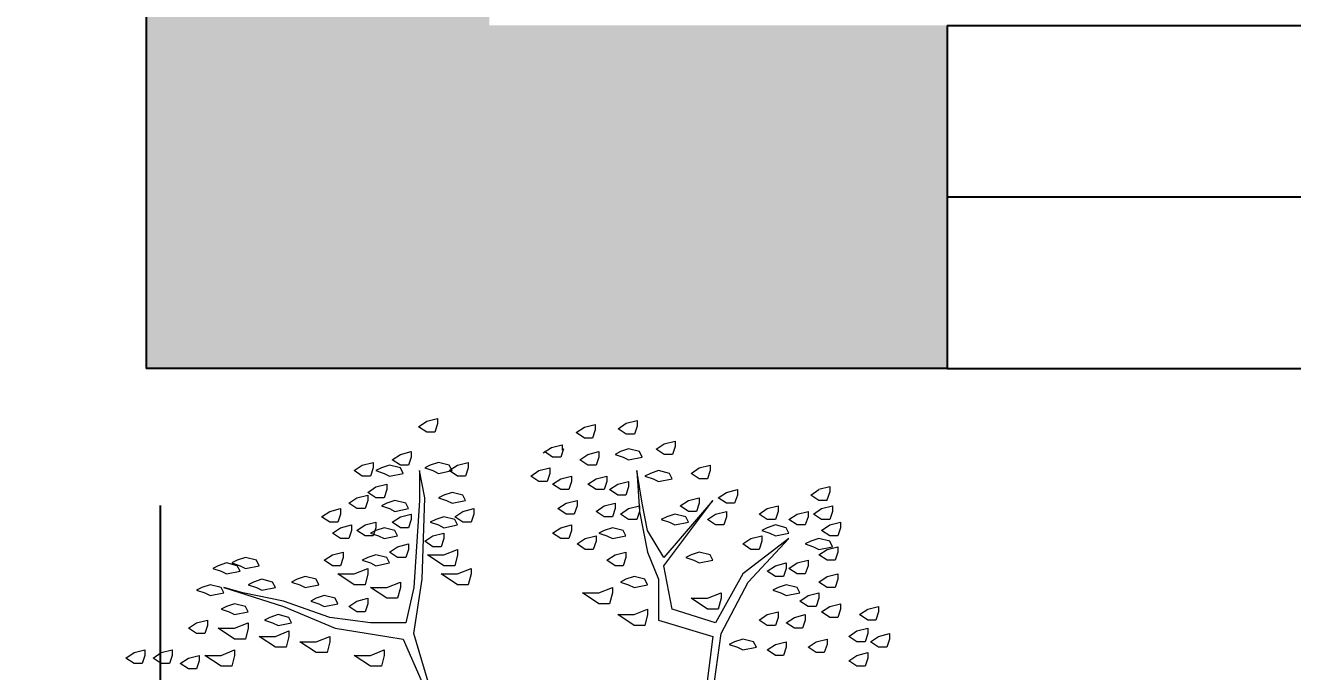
# Model space of a CAD drawing. Header units: millimetres. Extents: x 1389 to 2186, y 2011 to 2343.
# Drawn here: x 1389.659 to 1390.213, y 2334.105 to 2334.387 of the extents above; entities that cross this region are included whole.
import ezdxf

# ---------------------------------------------------------------- set-up
doc = ezdxf.new("R2010")
doc.units = ezdxf.units.MM
for name, color, linetype in [('cotas', 4, 'Continuous'), ('janelas', 253, 'Continuous'), ('moveis', 240, 'Continuous')]:
    doc.layers.add(name, color=color, linetype=linetype)
doc.layers.add('Vegetação', color=84, linetype='Continuous', lineweight=15)
doc.styles.get("Standard").update_dxf_attribs({"font": 'arial.ttf'})
doc.dimstyles.new('ISO-25', dxfattribs={"dimscale": 0.2, "dimtxt": 0.6, "dimasz": 0.3, "dimexe": 0.2, "dimexo": 0.3, "dimgap": 0.4, "dimtad": 1, "dimtoh": 1, "dimtxsty": 'Standard', "dimcen": -0.3, "dimadec": 0, "dimazin": 0, "dimtfac": 1, "dimtmove": 1, "dimatfit": 3, "dimfxl": 1, "dimarcsym": 0})

# ---------------------------------------------------------------- blocks, each defined once
blk = doc.blocks.new('vegetal')
at = {"layer": 'Vegetação'}
for p, q in [((2182.8285, 2005.50111), (2182.83206, 2005.50349)), ((2182.83206, 2005.50349), (2182.83681, 2005.50468)), ((2182.83681, 2005.5023), (2182.83562, 2005.49874)), ((2182.83681, 2005.50468), (2182.83681, 2005.5023)), ((2182.90101, 2005.5009), (2182.90576, 2005.50208)), ((2182.90576, 2005.50208), (2182.90576, 2005.49971)), ((2182.91574, 2005.50022), (2182.9193, 2005.5026)), ((2182.9193, 2005.5026), (2182.92405, 2005.50379)), ((2182.92405, 2005.50141), (2182.92287, 2005.49785)), ((2182.92405, 2005.50379), (2182.92405, 2005.50141)), ((2182.83206, 2005.49874), (2182.8285, 2005.50111)), ((2182.83562, 2005.49874), (2182.83206, 2005.49874)), ((2182.89744, 2005.49852), (2182.90101, 2005.5009)), ((2182.90101, 2005.49614), (2182.89744, 2005.49852)), ((2182.90457, 2005.49614), (2182.90101, 2005.49614)), ((2182.90576, 2005.49971), (2182.90457, 2005.49614)), ((2182.9193, 2005.49785), (2182.91574, 2005.50022)), ((2182.92287, 2005.49785), (2182.9193, 2005.49785)), ((2182.88298, 2005.48965), (2182.88655, 2005.49203)), ((2182.88655, 2005.49203), (2182.8913, 2005.49321)), ((2182.89182, 2005.4914), (2182.89063, 2005.48783)), ((2182.8913, 2005.49321), (2182.8913, 2005.49084)), ((2182.92033, 2005.49142), (2182.91676, 2005.49023)), ((2182.92508, 2005.49023), (2182.92033, 2005.49142)), ((2182.93233, 2005.49126), (2182.93589, 2005.49363)), ((2182.93589, 2005.48888), (2182.93233, 2005.49126)), ((2182.93589, 2005.49363), (2182.94064, 2005.49482)), ((2182.94064, 2005.49244), (2182.93945, 2005.48888)), ((2182.94064, 2005.49482), (2182.94064, 2005.49244)), ((2182.80392, 2005.48427), (2182.80867, 2005.48546)), ((2182.80867, 2005.48546), (2182.80867, 2005.48308)), ((2182.81698, 2005.48665), (2182.82055, 2005.48902)), ((2182.82055, 2005.48427), (2182.81698, 2005.48665)), ((2182.82055, 2005.48902), (2182.8253, 2005.49021)), ((2182.8253, 2005.48783), (2182.82411, 2005.48427)), ((2182.8253, 2005.49021), (2182.8253, 2005.48783)), ((2182.83718, 2005.48546), (2182.83361, 2005.48427)), ((2182.84193, 2005.48427), (2182.83718, 2005.48546)), ((2182.84549, 2005.48427), (2182.85024, 2005.48546)), ((2182.85024, 2005.48546), (2182.85024, 2005.48308)), ((2182.88707, 2005.48783), (2182.88351, 2005.49021)), ((2182.89063, 2005.48783), (2182.88707, 2005.48783)), ((2182.89895, 2005.48665), (2182.90251, 2005.48902)), ((2182.90251, 2005.48427), (2182.89895, 2005.48665)), ((2182.90251, 2005.48902), (2182.90726, 2005.49021)), ((2182.90726, 2005.48783), (2182.90608, 2005.48427)), ((2182.90726, 2005.49021), (2182.90726, 2005.48783)), ((2182.91677, 2005.49021), (2182.91439, 2005.48902)), ((2182.91439, 2005.48902), (2182.91795, 2005.48783)), ((2182.91795, 2005.48783), (2182.92033, 2005.48665)), ((2182.92033, 2005.48665), (2182.92627, 2005.48783)), ((2182.92627, 2005.48783), (2182.92508, 2005.49021)), ((2182.93945, 2005.48888), (2182.93589, 2005.48888)), ((2182.80035, 2005.4819), (2182.80392, 2005.48427)), ((2182.80392, 2005.47952), (2182.80035, 2005.4819)), ((2182.80748, 2005.47952), (2182.80392, 2005.47952)), ((2182.80867, 2005.48308), (2182.80748, 2005.47952)), ((2182.81223, 2005.48308), (2182.80986, 2005.4819)), ((2182.80986, 2005.4819), (2182.81342, 2005.48071)), ((2182.8158, 2005.48427), (2182.81223, 2005.48308)), ((2182.81342, 2005.48071), (2182.8158, 2005.47952)), ((2182.82055, 2005.48308), (2182.8158, 2005.48427)), ((2182.8158, 2005.47952), (2182.82174, 2005.48071)), ((2182.82411, 2005.48427), (2182.82055, 2005.48427)), ((2182.82174, 2005.48071), (2182.82055, 2005.48308)), ((2182.82886, 2005.4819), (2182.82886, 2005.46883)), ((2182.83124, 2005.47002), (2182.82886, 2005.4819)), ((2182.83361, 2005.48427), (2182.83124, 2005.48308)), ((2182.83124, 2005.48308), (2182.8348, 2005.4819)), ((2182.8348, 2005.4819), (2182.83718, 2005.48071)), ((2182.83718, 2005.48071), (2182.84312, 2005.4819)), ((2182.84312, 2005.4819), (2182.84193, 2005.48427)), ((2182.84193, 2005.4819), (2182.84549, 2005.48427)), ((2182.84549, 2005.47952), (2182.84193, 2005.4819)), ((2182.84906, 2005.47952), (2182.84549, 2005.47952)), ((2182.85024, 2005.48308), (2182.84906, 2005.47952)), ((2182.87757, 2005.47952), (2182.88113, 2005.4819)), ((2182.88113, 2005.47714), (2182.87757, 2005.47952)), ((2182.88113, 2005.4819), (2182.88588, 2005.48308)), ((2182.88588, 2005.48071), (2182.88469, 2005.47714)), ((2182.88588, 2005.48308), (2182.88588, 2005.48071)), ((2182.89063, 2005.47833), (2182.89538, 2005.47952)), ((2182.89538, 2005.47952), (2182.89538, 2005.47714)), ((2182.90608, 2005.48427), (2182.90251, 2005.48427)), ((2182.90608, 2005.47833), (2182.91083, 2005.47952)), ((2182.91083, 2005.47952), (2182.91083, 2005.47714)), ((2182.92389, 2005.4819), (2182.92508, 2005.46408)), ((2182.92627, 2005.46764), (2182.92389, 2005.4819)), ((2182.92983, 2005.48071), (2182.92746, 2005.47952)), ((2182.92746, 2005.47952), (2182.93102, 2005.47833)), ((2182.9334, 2005.4819), (2182.92983, 2005.48071)), ((2182.93815, 2005.48071), (2182.9334, 2005.4819)), ((2182.93934, 2005.47833), (2182.93815, 2005.48071)), ((2182.94765, 2005.48071), (2182.95121, 2005.48308)), ((2182.95121, 2005.47833), (2182.94765, 2005.48071)), ((2182.95121, 2005.48308), (2182.95597, 2005.48427)), ((2182.95597, 2005.4819), (2182.95478, 2005.47833)), ((2182.95597, 2005.48427), (2182.95597, 2005.4819)), ((2182.80629, 2005.47239), (2182.80986, 2005.47477)), ((2182.80986, 2005.47477), (2182.81461, 2005.47596)), ((2182.81461, 2005.47596), (2182.81461, 2005.47358)), ((2182.88469, 2005.47714), (2182.88113, 2005.47714)), ((2182.88707, 2005.47596), (2182.89063, 2005.47833)), ((2182.89063, 2005.47358), (2182.88707, 2005.47596)), ((2182.89538, 2005.47714), (2182.8942, 2005.47358)), ((2182.90251, 2005.47596), (2182.90608, 2005.47833)), ((2182.90608, 2005.47358), (2182.90251, 2005.47596)), ((2182.91083, 2005.47714), (2182.90964, 2005.47358)), ((2182.91201, 2005.47358), (2182.91558, 2005.47596)), ((2182.91558, 2005.47596), (2182.92033, 2005.47714)), ((2182.92033, 2005.47477), (2182.91914, 2005.4712)), ((2182.92033, 2005.47714), (2182.92033, 2005.47477)), ((2182.93102, 2005.47833), (2182.9334, 2005.47714)), ((2182.9334, 2005.47714), (2182.93934, 2005.47833)), ((2182.95478, 2005.47833), (2182.95121, 2005.47833)), ((2183.00345, 2005.47377), (2183.0082, 2005.47496)), ((2183.0082, 2005.47496), (2183.0082, 2005.47259)), ((2182.79798, 2005.46764), (2182.80154, 2005.47002)), ((2182.80154, 2005.47002), (2182.80629, 2005.4712)), ((2182.80629, 2005.46883), (2182.80511, 2005.46527)), ((2182.80986, 2005.47002), (2182.80629, 2005.47239)), ((2182.80629, 2005.4712), (2182.80629, 2005.46883)), ((2182.81342, 2005.47002), (2182.80986, 2005.47002)), ((2182.81461, 2005.47358), (2182.81342, 2005.47002)), ((2182.81817, 2005.46883), (2182.81461, 2005.46764)), ((2182.82292, 2005.46764), (2182.81817, 2005.46883)), ((2182.82886, 2005.46883), (2182.82649, 2005.43082)), ((2182.83005, 2005.43438), (2182.83124, 2005.47002)), ((2182.83955, 2005.4712), (2182.83718, 2005.47002)), ((2182.83718, 2005.47002), (2182.84074, 2005.46883)), ((2182.84312, 2005.47239), (2182.83955, 2005.4712)), ((2182.84074, 2005.46883), (2182.84312, 2005.46764)), ((2182.84787, 2005.4712), (2182.84312, 2005.47239)), ((2182.84312, 2005.46764), (2182.84906, 2005.46883)), ((2182.84906, 2005.46883), (2182.84787, 2005.4712)), ((2182.8942, 2005.47358), (2182.89063, 2005.47358)), ((2182.89301, 2005.46764), (2182.89776, 2005.46883)), ((2182.89776, 2005.46883), (2182.89776, 2005.46645)), ((2182.90964, 2005.47358), (2182.90608, 2005.47358)), ((2182.91558, 2005.4712), (2182.91201, 2005.47358)), ((2182.91914, 2005.4712), (2182.91558, 2005.4712)), ((2182.95715, 2005.46883), (2182.93577, 2005.44388)), ((2182.93577, 2005.44032), (2182.95715, 2005.46883)), ((2182.9429, 2005.46645), (2182.94646, 2005.46883)), ((2182.94646, 2005.46883), (2182.95121, 2005.47002)), ((2182.95121, 2005.47002), (2182.95121, 2005.46764)), ((2182.95953, 2005.47002), (2182.96309, 2005.47239)), ((2182.96309, 2005.46764), (2182.95953, 2005.47002)), ((2182.96309, 2005.47239), (2182.96784, 2005.47358)), ((2182.96784, 2005.4712), (2182.96666, 2005.46764)), ((2182.96784, 2005.47358), (2182.96784, 2005.4712)), ((2182.99992, 2005.4712), (2183.00348, 2005.47358)), ((2183.00348, 2005.46883), (2182.99992, 2005.4712)), ((2183.00704, 2005.46883), (2183.00348, 2005.46883)), ((2183.0082, 2005.47259), (2183.00701, 2005.46902)), ((2182.7861, 2005.4617), (2182.78966, 2005.46408)), ((2182.78966, 2005.46408), (2182.79441, 2005.46527)), ((2182.79441, 2005.46289), (2182.79323, 2005.45933)), ((2182.79441, 2005.46527), (2182.79441, 2005.46289)), ((2182.80154, 2005.46527), (2182.79798, 2005.46764)), ((2182.80511, 2005.46527), (2182.80154, 2005.46527)), ((2182.81461, 2005.46764), (2182.81223, 2005.46645)), ((2182.81223, 2005.46645), (2182.8158, 2005.46527)), ((2182.8158, 2005.46527), (2182.81817, 2005.46408)), ((2182.81817, 2005.46408), (2182.82411, 2005.46527)), ((2182.82055, 2005.4617), (2182.8253, 2005.46289)), ((2182.82411, 2005.46527), (2182.82292, 2005.46764)), ((2182.8253, 2005.46289), (2182.8253, 2005.46051)), ((2182.84431, 2005.4617), (2182.84787, 2005.46408)), ((2182.84787, 2005.46408), (2182.85262, 2005.46527)), ((2182.85262, 2005.46289), (2182.85143, 2005.45933)), ((2182.85262, 2005.46527), (2182.85262, 2005.46289)), ((2182.88944, 2005.46527), (2182.89301, 2005.46764)), ((2182.89301, 2005.46289), (2182.88944, 2005.46527)), ((2182.89657, 2005.46289), (2182.89301, 2005.46289)), ((2182.89776, 2005.46645), (2182.89657, 2005.46289)), ((2182.90608, 2005.46408), (2182.90964, 2005.46645)), ((2182.90964, 2005.4617), (2182.90608, 2005.46408)), ((2182.90964, 2005.46645), (2182.91439, 2005.46764)), ((2182.91439, 2005.46527), (2182.9132, 2005.4617)), ((2182.91439, 2005.46764), (2182.91439, 2005.46527)), ((2182.91677, 2005.46289), (2182.92033, 2005.46527)), ((2182.92033, 2005.46051), (2182.91677, 2005.46289)), ((2182.92033, 2005.46527), (2182.92508, 2005.46645)), ((2182.92508, 2005.46408), (2182.92389, 2005.46051)), ((2182.92508, 2005.46645), (2182.92508, 2005.46408)), ((2182.92508, 2005.46408), (2182.92864, 2005.44626)), ((2182.92864, 2005.45576), (2182.92627, 2005.46764)), ((2182.94052, 2005.46289), (2182.93696, 2005.4617)), ((2182.94527, 2005.4617), (2182.94052, 2005.46289)), ((2182.94646, 2005.46408), (2182.9429, 2005.46645)), ((2182.95003, 2005.46408), (2182.94646, 2005.46408)), ((2182.95121, 2005.46764), (2182.95003, 2005.46408)), ((2182.95478, 2005.46051), (2182.95834, 2005.46289)), ((2182.95834, 2005.46289), (2182.96309, 2005.46408)), ((2182.96666, 2005.46764), (2182.96309, 2005.46764)), ((2182.96309, 2005.46408), (2182.96309, 2005.4617)), ((2182.97735, 2005.46289), (2182.98091, 2005.46527)), ((2182.98091, 2005.46051), (2182.97735, 2005.46289)), ((2182.98091, 2005.46527), (2182.98566, 2005.46645)), ((2182.98566, 2005.46408), (2182.98447, 2005.46051)), ((2182.98566, 2005.46645), (2182.98566, 2005.46408)), ((2182.99041, 2005.46051), (2182.99398, 2005.46289)), ((2182.99398, 2005.46289), (2182.99873, 2005.46408)), ((2182.99873, 2005.46408), (2182.99873, 2005.4617)), ((2183.00111, 2005.46289), (2183.00467, 2005.46527)), ((2183.00467, 2005.46051), (2183.00111, 2005.46289)), ((2183.00467, 2005.46527), (2183.00942, 2005.46645)), ((2183.00942, 2005.46408), (2183.00823, 2005.46051)), ((2183.00942, 2005.46645), (2183.00942, 2005.46408)), ((2182.78966, 2005.45933), (2182.7861, 2005.4617)), ((2182.79323, 2005.45933), (2182.78966, 2005.45933)), ((2182.79441, 2005.45695), (2182.79917, 2005.45814)), ((2182.79917, 2005.45814), (2182.79917, 2005.45576)), ((2182.80154, 2005.45576), (2182.80511, 2005.45814)), ((2182.80511, 2005.45814), (2182.80986, 2005.45933)), ((2182.80986, 2005.45933), (2182.80986, 2005.45695)), ((2182.81698, 2005.45933), (2182.82055, 2005.4617)), ((2182.82055, 2005.45695), (2182.81698, 2005.45933)), ((2182.8253, 2005.46051), (2182.82411, 2005.45695)), ((2182.83599, 2005.46051), (2182.83361, 2005.45933)), ((2182.83361, 2005.45933), (2182.83718, 2005.45814)), ((2182.83955, 2005.4617), (2182.83599, 2005.46051)), ((2182.83718, 2005.45814), (2182.83955, 2005.45695)), ((2182.84431, 2005.46051), (2182.83955, 2005.4617)), ((2182.83955, 2005.45695), (2182.84549, 2005.45814)), ((2182.84787, 2005.45933), (2182.84431, 2005.4617)), ((2182.84549, 2005.45814), (2182.84431, 2005.46051)), ((2182.85143, 2005.45933), (2182.84787, 2005.45933)), ((2182.89063, 2005.45695), (2182.89538, 2005.45814)), ((2182.89538, 2005.45814), (2182.89538, 2005.45576)), ((2182.9132, 2005.4617), (2182.90964, 2005.4617)), ((2182.92389, 2005.46051), (2182.92033, 2005.46051)), ((2182.93696, 2005.4617), (2182.93458, 2005.46051)), ((2182.93458, 2005.46051), (2182.93815, 2005.45933)), ((2182.93815, 2005.45933), (2182.94052, 2005.45814)), ((2182.94052, 2005.45814), (2182.94646, 2005.45933)), ((2182.94646, 2005.45933), (2182.94527, 2005.4617)), ((2182.95834, 2005.45814), (2182.95478, 2005.46051)), ((2182.96191, 2005.45814), (2182.95834, 2005.45814)), ((2182.96309, 2005.4617), (2182.96191, 2005.45814)), ((2182.98447, 2005.46051), (2182.98091, 2005.46051)), ((2182.98447, 2005.45814), (2182.98091, 2005.45695)), ((2182.98923, 2005.45695), (2182.98447, 2005.45814)), ((2182.99398, 2005.45814), (2182.99041, 2005.46051)), ((2182.99754, 2005.45814), (2182.99398, 2005.45814)), ((2182.99873, 2005.4617), (2182.99754, 2005.45814)), ((2183.00823, 2005.46051), (2183.00467, 2005.46051)), ((2183.00467, 2005.45576), (2183.00823, 2005.45814)), ((2183.00823, 2005.45814), (2183.01298, 2005.45933)), ((2183.01298, 2005.45933), (2183.01298, 2005.45695)), ((2182.79085, 2005.45457), (2182.79441, 2005.45695)), ((2182.79441, 2005.4522), (2182.79085, 2005.45457)), ((2182.79798, 2005.4522), (2182.79441, 2005.4522)), ((2182.79917, 2005.45576), (2182.79798, 2005.4522)), ((2182.80511, 2005.45339), (2182.80154, 2005.45576)), ((2182.80867, 2005.45339), (2182.80511, 2005.45339)), ((2182.80986, 2005.45576), (2182.80748, 2005.45457)), ((2182.80748, 2005.45457), (2182.81105, 2005.45339)), ((2182.80986, 2005.45695), (2182.80867, 2005.45339)), ((2182.81342, 2005.45695), (2182.80986, 2005.45576)), ((2182.81105, 2005.45339), (2182.81342, 2005.4522)), ((2182.81817, 2005.45576), (2182.81342, 2005.45695)), ((2182.81342, 2005.4522), (2182.81936, 2005.45339)), ((2182.81936, 2005.45339), (2182.81817, 2005.45576)), ((2182.82411, 2005.45695), (2182.82055, 2005.45695)), ((2182.83124, 2005.45101), (2182.8348, 2005.45339)), ((2182.8348, 2005.45339), (2182.83955, 2005.45457)), ((2182.83955, 2005.4522), (2182.83837, 2005.44864)), ((2182.83955, 2005.45457), (2182.83955, 2005.4522)), ((2182.88707, 2005.45457), (2182.89063, 2005.45695)), ((2182.89063, 2005.4522), (2182.88707, 2005.45457)), ((2182.8942, 2005.4522), (2182.89063, 2005.4522)), ((2182.89538, 2005.45576), (2182.8942, 2005.4522)), ((2182.89776, 2005.44982), (2182.90132, 2005.4522)), ((2182.90132, 2005.4522), (2182.90608, 2005.45339)), ((2182.90608, 2005.45339), (2182.90608, 2005.45101)), ((2182.90964, 2005.45576), (2182.90726, 2005.45457)), ((2182.90726, 2005.45457), (2182.91083, 2005.45339)), ((2182.9132, 2005.45695), (2182.90964, 2005.45576)), ((2182.91083, 2005.45339), (2182.9132, 2005.4522)), ((2182.91795, 2005.45576), (2182.9132, 2005.45695)), ((2182.9132, 2005.4522), (2182.91914, 2005.45339)), ((2182.91914, 2005.45339), (2182.91795, 2005.45576)), ((2182.93577, 2005.44388), (2182.92864, 2005.45576)), ((2182.99041, 2005.4522), (2182.97022, 2005.43676)), ((2182.97022, 2005.44982), (2182.97378, 2005.4522)), ((2182.9726, 2005.43319), (2182.99041, 2005.4522)), ((2182.97378, 2005.4522), (2182.97854, 2005.45339)), ((2182.98091, 2005.45695), (2182.97854, 2005.45576)), ((2182.97854, 2005.45576), (2182.9821, 2005.45457)), ((2182.97854, 2005.45339), (2182.97854, 2005.45101)), ((2182.9821, 2005.45457), (2182.98447, 2005.45339)), ((2182.98447, 2005.45339), (2182.99041, 2005.45457)), ((2182.99041, 2005.45457), (2182.98923, 2005.45695)), ((2183.00348, 2005.4522), (2182.99992, 2005.45101)), ((2183.00823, 2005.45101), (2183.00348, 2005.4522)), ((2183.00823, 2005.45339), (2183.00467, 2005.45576)), ((2183.0118, 2005.45339), (2183.00823, 2005.45339)), ((2183.01298, 2005.45695), (2183.0118, 2005.45339)), ((2182.79085, 2005.44507), (2182.7956, 2005.44626)), ((2182.7956, 2005.44626), (2182.7956, 2005.44388)), ((2182.8158, 2005.44626), (2182.81936, 2005.44864)), ((2182.81936, 2005.44388), (2182.8158, 2005.44626)), ((2182.81936, 2005.44864), (2182.82411, 2005.44982)), ((2182.82411, 2005.44745), (2182.82292, 2005.44388)), ((2182.82411, 2005.44982), (2182.82411, 2005.44745)), ((2182.8348, 2005.44864), (2182.83124, 2005.45101)), ((2182.83837, 2005.44864), (2182.8348, 2005.44864)), ((2182.83955, 2005.44507), (2182.84549, 2005.44745)), ((2182.84549, 2005.44745), (2182.84549, 2005.44507)), ((2182.90132, 2005.44745), (2182.89776, 2005.44982)), ((2182.90489, 2005.44745), (2182.90132, 2005.44745)), ((2182.90608, 2005.45101), (2182.90489, 2005.44745)), ((2182.91439, 2005.44507), (2182.91914, 2005.44626)), ((2182.91914, 2005.44626), (2182.91914, 2005.44388)), ((2182.92864, 2005.44626), (2182.9334, 2005.43438)), ((2182.95121, 2005.44626), (2182.94765, 2005.44507)), ((2182.95597, 2005.44507), (2182.95121, 2005.44626)), ((2182.97378, 2005.44745), (2182.97022, 2005.44982)), ((2182.97735, 2005.44745), (2182.97378, 2005.44745)), ((2182.97854, 2005.45101), (2182.97735, 2005.44745)), ((2182.99992, 2005.45101), (2182.99754, 2005.44982)), ((2182.99754, 2005.44982), (2183.00111, 2005.44864)), ((2183.00111, 2005.44864), (2183.00348, 2005.44745)), ((2183.00348, 2005.44745), (2183.00942, 2005.44864)), ((2183.00348, 2005.44507), (2183.00704, 2005.44745)), ((2183.00704, 2005.44745), (2183.0118, 2005.44864)), ((2183.00942, 2005.44864), (2183.00823, 2005.45101)), ((2183.0118, 2005.44626), (2183.01061, 2005.4427)), ((2183.0118, 2005.44864), (2183.0118, 2005.44626)), ((2182.74452, 2005.44151), (2182.74096, 2005.44032)), ((2182.74928, 2005.44032), (2182.74452, 2005.44151)), ((2182.74928, 2005.4427), (2182.7469, 2005.44151)), ((2182.7469, 2005.44151), (2182.75046, 2005.44032)), ((2182.75284, 2005.44388), (2182.74928, 2005.4427)), ((2182.75759, 2005.4427), (2182.75284, 2005.44388)), ((2182.75878, 2005.44032), (2182.75759, 2005.4427)), ((2182.78729, 2005.4427), (2182.79085, 2005.44507)), ((2182.79085, 2005.44032), (2182.78729, 2005.4427)), ((2182.7956, 2005.44388), (2182.79441, 2005.44032)), ((2182.80629, 2005.44388), (2182.80392, 2005.4427)), ((2182.80392, 2005.4427), (2182.80748, 2005.44151)), ((2182.80986, 2005.44507), (2182.80629, 2005.44388)), ((2182.80748, 2005.44151), (2182.80986, 2005.44032)), ((2182.81461, 2005.44388), (2182.80986, 2005.44507)), ((2182.80986, 2005.44032), (2182.8158, 2005.44151)), ((2182.8158, 2005.44151), (2182.81461, 2005.44388)), ((2182.82292, 2005.44388), (2182.81936, 2005.44388)), ((2182.83243, 2005.44507), (2182.83955, 2005.44507)), ((2182.83955, 2005.44032), (2182.83243, 2005.44507)), ((2182.84549, 2005.44507), (2182.84431, 2005.44032)), ((2182.91083, 2005.4427), (2182.91439, 2005.44507)), ((2182.91439, 2005.44032), (2182.91083, 2005.4427)), ((2182.91914, 2005.44388), (2182.91795, 2005.44032)), ((2182.94765, 2005.44507), (2182.94527, 2005.44388)), ((2182.94527, 2005.44388), (2182.94884, 2005.4427)), ((2182.94884, 2005.4427), (2182.95121, 2005.44151)), ((2182.95121, 2005.44151), (2182.95715, 2005.4427)), ((2182.95715, 2005.4427), (2182.95597, 2005.44507)), ((2182.98447, 2005.44032), (2182.98923, 2005.44151)), ((2182.98923, 2005.44151), (2182.98923, 2005.43913)), ((2182.99041, 2005.43913), (2182.99398, 2005.44151)), ((2182.99398, 2005.44151), (2182.99873, 2005.4427)), ((2182.99873, 2005.4427), (2182.99873, 2005.44032)), ((2183.00704, 2005.4427), (2183.00348, 2005.44507)), ((2183.01061, 2005.4427), (2183.00704, 2005.4427)), ((2182.74096, 2005.44032), (2182.73858, 2005.43913)), ((2182.73858, 2005.43913), (2182.74215, 2005.43794)), ((2182.74215, 2005.43794), (2182.74452, 2005.43676)), ((2182.74452, 2005.43676), (2182.75046, 2005.43794)), ((2182.75046, 2005.43794), (2182.74928, 2005.44032)), ((2182.75046, 2005.44032), (2182.75284, 2005.43913)), ((2182.75284, 2005.43913), (2182.75878, 2005.44032)), ((2182.77897, 2005.43557), (2182.77541, 2005.43438)), ((2182.78372, 2005.43438), (2182.77897, 2005.43557)), ((2182.79441, 2005.44032), (2182.79085, 2005.44032)), ((2182.79323, 2005.43676), (2182.80035, 2005.43676)), ((2182.80035, 2005.43201), (2182.79323, 2005.43676)), ((2182.80035, 2005.43676), (2182.80629, 2005.43913)), ((2182.80629, 2005.43676), (2182.80511, 2005.43201)), ((2182.80629, 2005.43913), (2182.80629, 2005.43676)), ((2182.83837, 2005.43676), (2182.84549, 2005.43676)), ((2182.84549, 2005.43201), (2182.83837, 2005.43676)), ((2182.84431, 2005.44032), (2182.83955, 2005.44032)), ((2182.84549, 2005.43676), (2182.85143, 2005.43913)), ((2182.85143, 2005.43676), (2182.85024, 2005.43201)), ((2182.85143, 2005.43913), (2182.85143, 2005.43676)), ((2182.91795, 2005.44032), (2182.91439, 2005.44032)), ((2182.92271, 2005.43557), (2182.91914, 2005.43438)), ((2182.92746, 2005.43438), (2182.92271, 2005.43557)), ((2182.93934, 2005.42131), (2182.93577, 2005.44032)), ((2182.97022, 2005.43676), (2182.95834, 2005.41538)), ((2182.98091, 2005.43794), (2182.98447, 2005.44032)), ((2182.98447, 2005.43557), (2182.98091, 2005.43794)), ((2182.98804, 2005.43557), (2182.98447, 2005.43557)), ((2182.98923, 2005.43913), (2182.98804, 2005.43557)), ((2182.99398, 2005.43676), (2182.99041, 2005.43913)), ((2182.99754, 2005.43676), (2182.99398, 2005.43676)), ((2182.99873, 2005.44032), (2182.99754, 2005.43676)), ((2183.00348, 2005.43319), (2183.00704, 2005.43557)), ((2183.00704, 2005.43557), (2183.0118, 2005.43676)), ((2183.0118, 2005.43676), (2183.0118, 2005.43438)), ((2182.73383, 2005.43082), (2182.73146, 2005.42963)), ((2182.73146, 2005.42963), (2182.73502, 2005.42844)), ((2182.7374, 2005.43201), (2182.73383, 2005.43082)), ((2182.74215, 2005.43082), (2182.7374, 2005.43201)), ((2182.74334, 2005.42844), (2182.74215, 2005.43082)), ((2182.74334, 2005.43082), (2182.76947, 2005.4225)), ((2182.75165, 2005.42844), (2182.74334, 2005.43082)), ((2182.7564, 2005.43319), (2182.75403, 2005.43201)), ((2182.75403, 2005.43201), (2182.75759, 2005.43082)), ((2182.75997, 2005.43438), (2182.7564, 2005.43319)), ((2182.75759, 2005.43082), (2182.75997, 2005.42963)), ((2182.76472, 2005.43319), (2182.75997, 2005.43438)), ((2182.75997, 2005.42963), (2182.76591, 2005.43082)), ((2182.76591, 2005.43082), (2182.76472, 2005.43319)), ((2182.77541, 2005.43438), (2182.77303, 2005.43319)), ((2182.77303, 2005.43319), (2182.7766, 2005.43201)), ((2182.7766, 2005.43201), (2182.77897, 2005.43082)), ((2182.77897, 2005.43082), (2182.78491, 2005.43201)), ((2182.78491, 2005.43201), (2182.78372, 2005.43438)), ((2182.80511, 2005.43201), (2182.80035, 2005.43201)), ((2182.80748, 2005.43082), (2182.81461, 2005.43082)), ((2182.81461, 2005.42607), (2182.80748, 2005.43082)), ((2182.81461, 2005.43082), (2182.82055, 2005.43319)), ((2182.82055, 2005.43082), (2182.81936, 2005.42607)), ((2182.82055, 2005.43319), (2182.82055, 2005.43082)), ((2182.82649, 2005.43082), (2182.82292, 2005.41538)), ((2182.82649, 2005.41062), (2182.83005, 2005.43438)), ((2182.85024, 2005.43201), (2182.84549, 2005.43201)), ((2182.90726, 2005.42844), (2182.9132, 2005.43082)), ((2182.9132, 2005.43082), (2182.9132, 2005.42844)), ((2182.91914, 2005.43438), (2182.91677, 2005.43319)), ((2182.91677, 2005.43319), (2182.92033, 2005.43201)), ((2182.92033, 2005.43201), (2182.92271, 2005.43082)), ((2182.92271, 2005.43082), (2182.92864, 2005.43201)), ((2182.92864, 2005.43201), (2182.92746, 2005.43438)), ((2182.9334, 2005.43438), (2182.9334, 2005.41656)), ((2182.96072, 2005.41062), (2182.9726, 2005.43319)), ((2182.98566, 2005.43082), (2182.98329, 2005.42963)), ((2182.98329, 2005.42963), (2182.98685, 2005.42844)), ((2182.98923, 2005.43201), (2182.98566, 2005.43082)), ((2182.99398, 2005.43082), (2182.98923, 2005.43201)), ((2182.99517, 2005.42844), (2182.99398, 2005.43082)), ((2183.00704, 2005.43082), (2183.00348, 2005.43319)), ((2183.01061, 2005.43082), (2183.00704, 2005.43082)), ((2183.0118, 2005.43438), (2183.01061, 2005.43082)), ((2182.73502, 2005.42844), (2182.7374, 2005.42725)), ((2182.7374, 2005.42725), (2182.74334, 2005.42844)), ((2182.76947, 2005.42488), (2182.75165, 2005.42844)), ((2182.78966, 2005.41775), (2182.76947, 2005.42488)), ((2182.78372, 2005.42607), (2182.78135, 2005.42488)), ((2182.78135, 2005.42488), (2182.78491, 2005.42369)), ((2182.78729, 2005.42725), (2182.78372, 2005.42607)), ((2182.79204, 2005.42607), (2182.78729, 2005.42725)), ((2182.79323, 2005.42369), (2182.79204, 2005.42607)), ((2182.79798, 2005.4225), (2182.80154, 2005.42488)), ((2182.80154, 2005.42488), (2182.80629, 2005.42607)), ((2182.80629, 2005.42607), (2182.80629, 2005.42369)), ((2182.81936, 2005.42607), (2182.81461, 2005.42607)), ((2182.90014, 2005.42844), (2182.90726, 2005.42844)), ((2182.90726, 2005.42369), (2182.90014, 2005.42844)), ((2182.9132, 2005.42844), (2182.91201, 2005.42369)), ((2182.94765, 2005.42607), (2182.95478, 2005.42607)), ((2182.95478, 2005.42131), (2182.94765, 2005.42607)), ((2182.95478, 2005.42607), (2182.96072, 2005.42844)), ((2182.96072, 2005.42607), (2182.95953, 2005.42131)), ((2182.96072, 2005.42844), (2182.96072, 2005.42607)), ((2182.98685, 2005.42844), (2182.98923, 2005.42725)), ((2182.98923, 2005.42725), (2182.99517, 2005.42844)), ((2182.99517, 2005.42488), (2182.99873, 2005.42725)), ((2182.99873, 2005.4225), (2182.99517, 2005.42488)), ((2182.99873, 2005.42725), (2183.00348, 2005.42844)), ((2183.00348, 2005.42607), (2183.00229, 2005.4225)), ((2183.00348, 2005.42844), (2183.00348, 2005.42607)), ((2182.74452, 2005.4225), (2182.74215, 2005.42131)), ((2182.74215, 2005.42131), (2182.74571, 2005.42013)), ((2182.74809, 2005.42369), (2182.74452, 2005.4225)), ((2182.74571, 2005.42013), (2182.74809, 2005.41894)), ((2182.75284, 2005.4225), (2182.74809, 2005.42369)), ((2182.74809, 2005.41894), (2182.75403, 2005.42013)), ((2182.75403, 2005.42013), (2182.75284, 2005.4225)), ((2182.76709, 2005.41894), (2182.76353, 2005.41775)), ((2182.77185, 2005.41775), (2182.76709, 2005.41894)), ((2182.76947, 2005.4225), (2182.79204, 2005.413)), ((2182.78491, 2005.42369), (2182.78729, 2005.4225)), ((2182.78729, 2005.4225), (2182.79323, 2005.42369)), ((2182.80154, 2005.42013), (2182.79798, 2005.4225)), ((2182.80511, 2005.42013), (2182.80154, 2005.42013)), ((2182.80629, 2005.42369), (2182.80511, 2005.42013)), ((2182.91201, 2005.42369), (2182.90726, 2005.42369)), ((2182.91558, 2005.41894), (2182.92271, 2005.41894)), ((2182.92271, 2005.41419), (2182.91558, 2005.41894)), ((2182.92271, 2005.41894), (2182.92864, 2005.42131)), ((2182.92864, 2005.41894), (2182.92746, 2005.41419)), ((2182.92864, 2005.42131), (2182.92864, 2005.41894)), ((2182.95834, 2005.41538), (2182.93934, 2005.42131)), ((2182.95953, 2005.42131), (2182.95478, 2005.42131)), ((2182.97735, 2005.41656), (2182.98091, 2005.41894)), ((2182.98091, 2005.41894), (2182.98566, 2005.42013)), ((2182.98566, 2005.42013), (2182.98566, 2005.41775)), ((2182.99279, 2005.41775), (2182.99754, 2005.41894)), ((2182.99754, 2005.41894), (2182.99754, 2005.41656)), ((2183.00229, 2005.4225), (2182.99873, 2005.4225)), ((2183.00467, 2005.42013), (2183.00823, 2005.4225)), ((2183.00823, 2005.41775), (2183.00467, 2005.42013)), ((2183.00823, 2005.4225), (2183.01298, 2005.42369)), ((2183.01298, 2005.42131), (2183.0118, 2005.41775)), ((2183.01298, 2005.42369), (2183.01298, 2005.42131)), ((2183.0213, 2005.41894), (2183.02486, 2005.42131)), ((2183.02486, 2005.41656), (2183.0213, 2005.41894)), ((2183.02486, 2005.42131), (2183.02961, 2005.4225)), ((2183.02961, 2005.42013), (2183.02843, 2005.41656)), ((2183.02961, 2005.4225), (2183.02961, 2005.42013)), ((2182.72789, 2005.413), (2182.73146, 2005.41538)), ((2182.73146, 2005.41062), (2182.72789, 2005.413)), ((2182.73146, 2005.41538), (2182.73621, 2005.41656)), ((2182.73621, 2005.41419), (2182.73502, 2005.41062)), ((2182.73621, 2005.41656), (2182.73621, 2005.41419)), ((2182.74809, 2005.40825), (2182.74096, 2005.413)), ((2182.74096, 2005.413), (2182.74809, 2005.413)), ((2182.74809, 2005.413), (2182.75403, 2005.41538)), ((2182.75403, 2005.413), (2182.75284, 2005.40825)), ((2182.75403, 2005.41538), (2182.75403, 2005.413)), ((2182.76353, 2005.41775), (2182.76115, 2005.41656)), ((2182.76115, 2005.41656), (2182.76472, 2005.41538)), ((2182.76472, 2005.41538), (2182.76709, 2005.41419)), ((2182.76709, 2005.41419), (2182.77303, 2005.41538)), ((2182.77303, 2005.41538), (2182.77185, 2005.41775)), ((2182.80748, 2005.41538), (2182.78966, 2005.41775)), ((2182.79204, 2005.413), (2182.81461, 2005.40944)), ((2182.82292, 2005.41538), (2182.80748, 2005.41538)), ((2182.92746, 2005.41419), (2182.92271, 2005.41419)), ((2182.9334, 2005.41656), (2182.95715, 2005.40944)), ((2182.98091, 2005.41419), (2182.97735, 2005.41656)), ((2182.98447, 2005.41419), (2182.98091, 2005.41419)), ((2182.98566, 2005.41775), (2182.98447, 2005.41419)), ((2182.98923, 2005.41538), (2182.99279, 2005.41775)), ((2182.99279, 2005.413), (2182.98923, 2005.41538)), ((2182.99635, 2005.413), (2182.99279, 2005.413)), ((2182.99754, 2005.41656), (2182.99635, 2005.413)), ((2183.0118, 2005.41775), (2183.00823, 2005.41775)), ((2183.02011, 2005.41181), (2183.02486, 2005.413)), ((2183.02843, 2005.41656), (2183.02486, 2005.41656)), ((2183.02486, 2005.413), (2183.02486, 2005.41062)), ((2182.73502, 2005.41062), (2182.73146, 2005.41062)), ((2182.75284, 2005.40825), (2182.74809, 2005.40825)), ((2182.76591, 2005.40468), (2182.75878, 2005.40944)), ((2182.75878, 2005.40944), (2182.76591, 2005.40944)), ((2182.76591, 2005.40944), (2182.77185, 2005.41181)), ((2182.77185, 2005.40944), (2182.77066, 2005.40468)), ((2182.77185, 2005.41181), (2182.77185, 2005.40944)), ((2182.78372, 2005.40706), (2182.78966, 2005.40944)), ((2182.78966, 2005.40944), (2182.78966, 2005.40706)), ((2182.81461, 2005.40944), (2182.82174, 2005.40825)), ((2182.82174, 2005.40825), (2182.83005, 2005.38924)), ((2182.83599, 2005.37855), (2182.82649, 2005.41062)), ((2182.95715, 2005.40944), (2182.95359, 2005.38093)), ((2182.95715, 2005.38449), (2182.96072, 2005.41062)), ((2182.97022, 2005.40825), (2182.96666, 2005.40706)), ((2182.97497, 2005.40706), (2182.97022, 2005.40825)), ((2183.00229, 2005.40706), (2183.00704, 2005.40825)), ((2183.00704, 2005.40825), (2183.00704, 2005.40587)), ((2183.01655, 2005.40944), (2183.02011, 2005.41181)), ((2183.02011, 2005.40706), (2183.01655, 2005.40944)), ((2183.02486, 2005.41062), (2183.02367, 2005.40706)), ((2183.02605, 2005.40706), (2183.02961, 2005.40944)), ((2183.02961, 2005.40944), (2183.03437, 2005.41062)), ((2183.03437, 2005.40825), (2183.03318, 2005.40468)), ((2183.03437, 2005.41062), (2183.03437, 2005.40825)), ((2182.70057, 2005.39993), (2182.70414, 2005.40231)), ((2182.70414, 2005.40231), (2182.70889, 2005.4035)), ((2182.70889, 2005.4035), (2182.70889, 2005.40112)), ((2182.71245, 2005.39993), (2182.71602, 2005.40231)), ((2182.71602, 2005.40231), (2182.72077, 2005.4035)), ((2182.72077, 2005.4035), (2182.72077, 2005.40112)), ((2182.74215, 2005.40112), (2182.74809, 2005.4035)), ((2182.74809, 2005.4035), (2182.74809, 2005.40112)), ((2182.77066, 2005.40468), (2182.76591, 2005.40468)), ((2182.7766, 2005.40706), (2182.78372, 2005.40706)), ((2182.78372, 2005.40231), (2182.7766, 2005.40706)), ((2182.78848, 2005.40231), (2182.78372, 2005.40231)), ((2182.78966, 2005.40706), (2182.78848, 2005.40231)), ((2182.80748, 2005.40112), (2182.81342, 2005.4035)), ((2182.81342, 2005.4035), (2182.81342, 2005.40112)), ((2182.96666, 2005.40706), (2182.96428, 2005.40587)), ((2182.96428, 2005.40587), (2182.96784, 2005.40468)), ((2182.96784, 2005.40468), (2182.97022, 2005.4035)), ((2182.97022, 2005.4035), (2182.97616, 2005.40468)), ((2182.97616, 2005.40468), (2182.97497, 2005.40706)), ((2182.98091, 2005.4035), (2182.98447, 2005.40587)), ((2182.98447, 2005.40112), (2182.98091, 2005.4035)), ((2182.98447, 2005.40587), (2182.98923, 2005.40706)), ((2182.98923, 2005.40468), (2182.98804, 2005.40112)), ((2182.98923, 2005.40706), (2182.98923, 2005.40468)), ((2182.99873, 2005.40468), (2183.00229, 2005.40706)), ((2183.00229, 2005.40231), (2182.99873, 2005.40468)), ((2183.00586, 2005.40231), (2183.00229, 2005.40231)), ((2183.00704, 2005.40587), (2183.00586, 2005.40231)), ((2183.02367, 2005.40706), (2183.02011, 2005.40706)), ((2183.02011, 2005.40112), (2183.02486, 2005.40231)), ((2183.02486, 2005.40231), (2183.02486, 2005.39993)), ((2183.02961, 2005.40468), (2183.02605, 2005.40706)), ((2183.03318, 2005.40468), (2183.02961, 2005.40468)), ((2182.70414, 2005.39756), (2182.70057, 2005.39993)), ((2182.7077, 2005.39756), (2182.70414, 2005.39756)), ((2182.70889, 2005.40112), (2182.7077, 2005.39756)), ((2182.71602, 2005.39756), (2182.71245, 2005.39993)), ((2182.71958, 2005.39756), (2182.71602, 2005.39756)), ((2182.72077, 2005.40112), (2182.71958, 2005.39756)), ((2182.72433, 2005.39756), (2182.72789, 2005.39993)), ((2182.72789, 2005.39518), (2182.72433, 2005.39756)), ((2182.72789, 2005.39993), (2182.73265, 2005.40112)), ((2182.73265, 2005.39875), (2182.73146, 2005.39518)), ((2182.73265, 2005.40112), (2182.73265, 2005.39875)), ((2182.73502, 2005.40112), (2182.74215, 2005.40112)), ((2182.74215, 2005.39637), (2182.73502, 2005.40112)), ((2182.7469, 2005.39637), (2182.74215, 2005.39637)), ((2182.74809, 2005.40112), (2182.7469, 2005.39637)), ((2182.80035, 2005.40112), (2182.80748, 2005.40112)), ((2182.80748, 2005.39637), (2182.80035, 2005.40112)), ((2182.81223, 2005.39637), (2182.80748, 2005.39637)), ((2182.81342, 2005.40112), (2182.81223, 2005.39637)), ((2182.98804, 2005.40112), (2182.98447, 2005.40112)), ((2183.01655, 2005.39875), (2183.02011, 2005.40112)), ((2183.02011, 2005.39637), (2183.01655, 2005.39875)), ((2183.02367, 2005.39637), (2183.02011, 2005.39637)), ((2183.02486, 2005.39993), (2183.02367, 2005.39637)), ((2182.73146, 2005.39518), (2182.72789, 2005.39518))]:
    blk.add_line(p, q, dxfattribs=at)
blk = doc.blocks.new('*D30')
at = {"layer": 'cotas', "color": 0, "lineweight": -2, "transparency": 16777216}
for p, q in [((1389.65144, 2334.23723), (1389.21224, 2334.23723)), ((1389.25224, 2334.17723), (1389.25224, 2333.48803)), ((1389.65144, 2333.42803), (1389.21224, 2333.42803))]:
    blk.add_line(p, q, dxfattribs=at)
at = {"layer": 'cotas', "color": 0, "transparency": 16777216}
for points in [[(1389.24224, 2334.17723), (1389.26224, 2334.17723), (1389.25224, 2334.23723)], [(1389.24224, 2333.48803), (1389.26224, 2333.48803), (1389.25224, 2333.42803)]]:
    blk.add_solid(points, dxfattribs=at)
at = {"layer": 'Defpoints', "color": 0, "transparency": 16777216}
for p in [(1389.71144, 2334.23723), (1389.25224, 2333.42803), (1389.71144, 2333.42803)]:
    blk.add_point(p, dxfattribs=at)
at = {"layer": 'cotas', "color": 0, "transparency": 16777216, "insert": (1389.10013, 2333.83263), "char_height": 0.12, "attachment_point": 5, "rotation": 90}
blk.add_mtext('0,81', dxfattribs=at)
blk = doc.blocks.new('*D32')
at = {"layer": 'cotas', "color": 0, "lineweight": -2, "transparency": 16777216}
for p, q in [((1389.71757, 2334.17723), (1389.71757, 2332.95367)), ((1392.38144, 2334.14723), (1392.38144, 2332.95367)), ((1389.77757, 2332.99367), (1392.32144, 2332.99367))]:
    blk.add_line(p, q, dxfattribs=at)
at = {"layer": 'cotas', "color": 0, "transparency": 16777216}
for points in [[(1389.77757, 2333.00367), (1389.77757, 2332.98367), (1389.71757, 2332.99367)], [(1392.32144, 2333.00367), (1392.32144, 2332.98367), (1392.38144, 2332.99367)]]:
    blk.add_solid(points, dxfattribs=at)
at = {"layer": 'Defpoints', "color": 0, "transparency": 16777216}
for p in [(1389.71757, 2334.23723), (1392.38144, 2334.20723), (1392.38144, 2332.99367)]:
    blk.add_point(p, dxfattribs=at)
at = {"layer": 'cotas', "color": 0, "transparency": 16777216, "insert": (1391.0495, 2333.14578), "char_height": 0.12, "attachment_point": 5}
blk.add_mtext('2,66', dxfattribs=at)

msp = doc.modelspace()

# ---------------------------------------------------------------- hatches: boundary and pattern name
at = {"true_color": 0x000000}
h = msp.add_hatch(color=18, dxfattribs=at)
h.dxf.hatch_style = 1
h.paths.add_polyline_path([(1389.86144, 2338.48723), (1389.86144, 2340.88723), (1389.71144, 2340.88723), (1389.71144, 2340.73723), (1389.71144, 2334.23723), (1390.06144, 2334.23723), (1390.06144, 2334.38723), (1389.86144, 2334.38723)])

# ---------------------------------------------------------------- linework, layer by layer
for p, q in [((1389.71144, 2340.88723), (1389.71144, 2334.23723)), ((1390.06144, 2334.38723), (1390.06144, 2334.23723)), ((1389.86144, 2334.23723), (1389.71144, 2334.23723)), ((1390.06144, 2334.23723), (1389.86144, 2334.23723))]:
    msp.add_line(p, q)
at = {"layer": 'janelas'}
for p, q in [((1390.06144, 2334.38723), (1391.41144, 2334.38723)), ((1390.06144, 2334.31223), (1391.41144, 2334.31223)), ((1390.06144, 2334.23723), (1391.41144, 2334.23723))]:
    msp.add_line(p, q, dxfattribs=at)

# ---------------------------------------------------------------- block references
at = {"layer": 'moveis'}
msp.add_blockref('vegetal', (-792.99805, 328.71064), dxfattribs=at)

# ---------------------------------------------------------------- dimensions: what is measured, and where the dimension line sits
at = {"layer": 'cotas'}
dim = msp.add_linear_dim(base=(1389.25224, 2333.42803), p1=(1389.71144, 2334.23723), p2=(1389.71144, 2333.42803), angle=90, dimstyle='ISO-25', dxfattribs=at)
dim.commit()
dim.dimension.update_dxf_attribs({"geometry": '*D30', "text_midpoint": (1389.10013, 2333.83263)})
dim = msp.add_linear_dim(base=(1392.38144, 2332.99367), p1=(1389.71757, 2334.23723), p2=(1392.38144, 2334.20723), dimstyle='ISO-25', dxfattribs=at)
dim.commit()
dim.dimension.update_dxf_attribs({"geometry": '*D32', "text_midpoint": (1391.0495, 2333.14578)})

doc.saveas('drawing.dxf')
